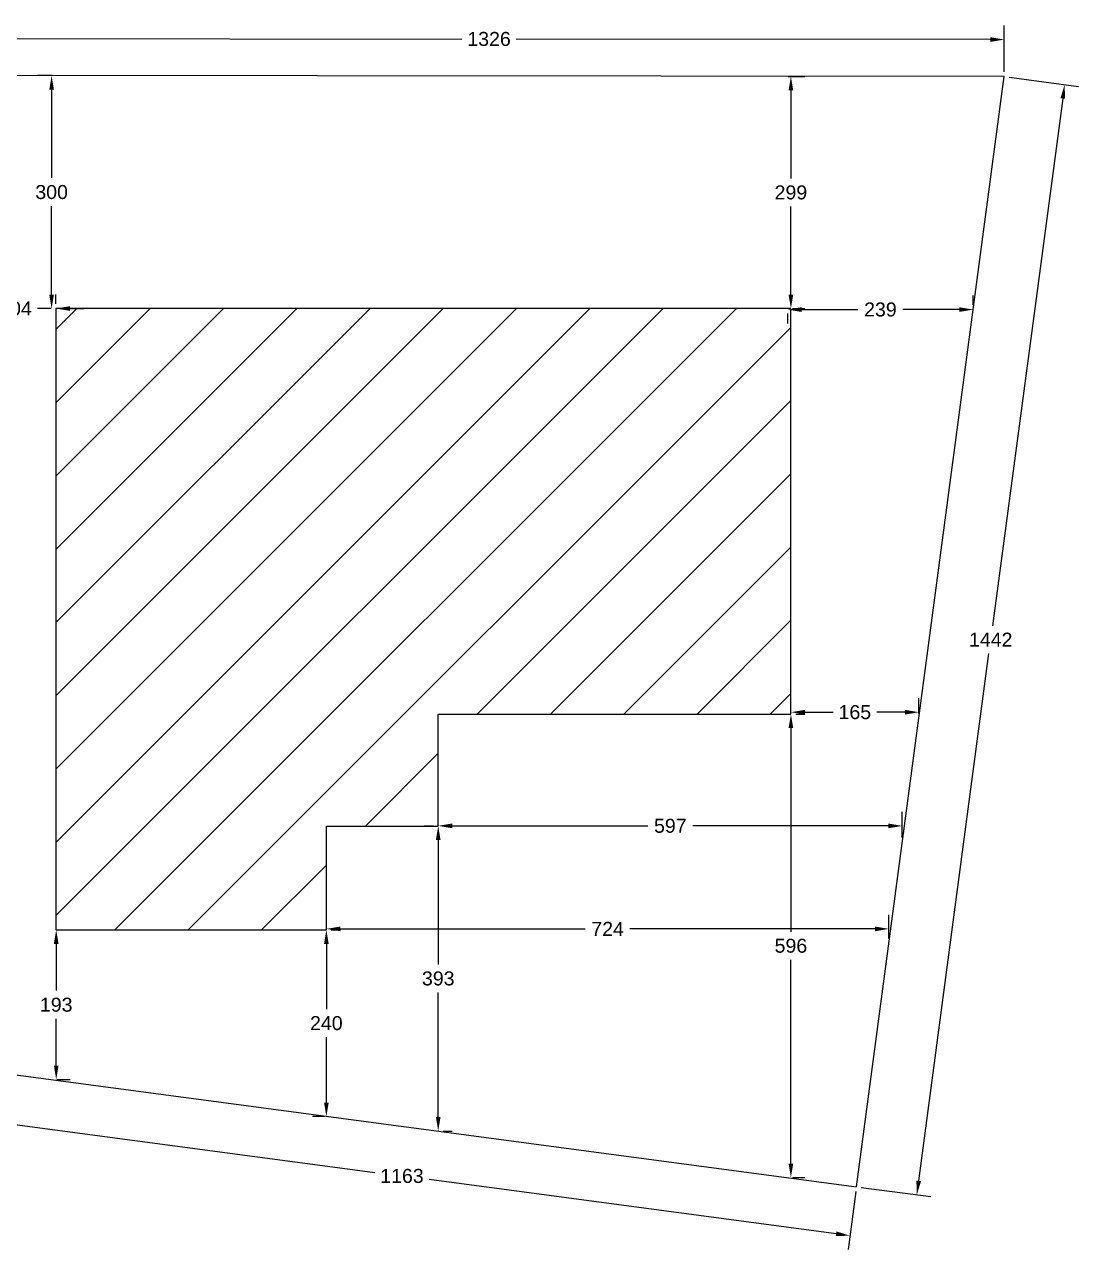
# Model space of a CAD drawing. Header units: inches. Extents: x -2903 to 3367, y -161 to 1064.
# Drawn here: x -690.22 to -676.65, y 590.06 to 605.83 of the extents above; entities that cross this region are included whole.
import ezdxf

# ---------------------------------------------------------------- set-up
doc = ezdxf.new("R2010")
doc.units = ezdxf.units.IN
doc.header["$MEASUREMENT"] = 0
doc.styles.get("Standard").update_dxf_attribs({"font": 'arial.ttf'})
doc.dimstyles.get("Standard").update_dxf_attribs({"dimtxt": 0.18, "dimasz": 0.18, "dimexe": 0.18, "dimexo": 0.0625, "dimgap": 0.09, "dimtad": 0, "dimtih": 1, "dimtoh": 1, "dimdec": 0, "dimlfac": 100, "dimzin": 0, "dimdsep": 46, "dimtxsty": 'Standard', "dimcen": 0.09, "dimadec": 0, "dimazin": 0, "dimtfac": 1, "dimtdec": 0, "dimtofl": 0, "dimtmove": 0, "dimatfit": 3, "dimfxl": 1, "dimtolj": 1, "dimtzin": 0, "dimarcsym": 0})

# ---------------------------------------------------------------- blocks, each defined once
blk = doc.blocks.new('*D401')
at = {"color": 0, "lineweight": -2, "transparency": 16777216}
for p, q in [((-680.352, 597.019), (-680.352, 597.161)), ((-678.705, 596.966), (-678.705, 597.161)), ((-680.172, 596.981), (-679.81, 596.981)), ((-678.885, 596.981), (-679.248, 596.981))]:
    blk.add_line(p, q, dxfattribs=at)
at = {"color": 0, "transparency": 16777216}
for points in [[(-680.172, 597.011), (-680.172, 596.951), (-680.352, 596.981)], [(-678.885, 597.011), (-678.885, 596.951), (-678.705, 596.981)]]:
    blk.add_solid(points, dxfattribs=at)
at = {"layer": 'Defpoints', "color": 0, "transparency": 16777216}
for p in [(-680.352, 596.956), (-678.705, 596.981), (-678.705, 596.904)]:
    blk.add_point(p, dxfattribs=at)
at = {"color": 0, "transparency": 16777216, "insert": (-679.529, 596.981), "char_height": 0.18, "attachment_point": 5}
blk.add_mtext('\\A1;165', dxfattribs=at)
blk = doc.blocks.new('*D397')
at = {"color": 0, "lineweight": -2, "transparency": 16777216}
for p, q in [((-678.005, 602.226), (-678.005, 602.344)), ((-680.395, 602.114), (-680.395, 601.984)), ((-680.215, 602.164), (-679.491, 602.164)), ((-678.185, 602.164), (-678.91, 602.164))]:
    blk.add_line(p, q, dxfattribs=at)
at = {"color": 0, "transparency": 16777216}
for points in [[(-680.215, 602.194), (-680.215, 602.134), (-680.395, 602.164)], [(-678.185, 602.194), (-678.185, 602.134), (-678.005, 602.164)]]:
    blk.add_solid(points, dxfattribs=at)
at = {"layer": 'Defpoints', "color": 0, "transparency": 16777216}
for p in [(-680.395, 602.176), (-678.005, 602.164), (-678.005, 602.164)]:
    blk.add_point(p, dxfattribs=at)
at = {"color": 0, "transparency": 16777216, "insert": (-679.2, 602.164), "char_height": 0.18, "attachment_point": 5}
blk.add_mtext('\\A1;239', dxfattribs=at)
blk = doc.blocks.new('*D402')
at = {"color": 0, "lineweight": -2, "transparency": 16777216}
for p, q in [((-686.268, 594.179), (-686.151, 594.179)), ((-686.331, 593.999), (-686.331, 593.16)), ((-686.331, 591.957), (-686.331, 592.796)), ((-686.357, 591.777), (-686.511, 591.777))]:
    blk.add_line(p, q, dxfattribs=at)
at = {"color": 0, "transparency": 16777216}
for points in [[(-686.361, 593.999), (-686.301, 593.999), (-686.331, 594.179)], [(-686.361, 591.957), (-686.301, 591.957), (-686.331, 591.777)]]:
    blk.add_solid(points, dxfattribs=at)
at = {"layer": 'Defpoints', "color": 0, "transparency": 16777216}
for p in [(-686.331, 594.179), (-686.331, 591.777), (-686.295, 591.777)]:
    blk.add_point(p, dxfattribs=at)
at = {"color": 0, "transparency": 16777216, "insert": (-686.331, 592.978), "char_height": 0.18, "attachment_point": 5}
blk.add_mtext('\\A1;240', dxfattribs=at)
blk = doc.blocks.new('*D403')
at = {"color": 0, "lineweight": -2, "transparency": 16777216}
for p, q in [((-684.891, 595.579), (-684.891, 595.698)), ((-678.918, 595.369), (-678.918, 595.698)), ((-684.711, 595.518), (-682.193, 595.518)), ((-679.098, 595.518), (-681.615, 595.518))]:
    blk.add_line(p, q, dxfattribs=at)
at = {"color": 0, "transparency": 16777216}
for points in [[(-684.711, 595.548), (-684.711, 595.488), (-684.891, 595.518)], [(-679.098, 595.548), (-679.098, 595.488), (-678.918, 595.518)]]:
    blk.add_solid(points, dxfattribs=at)
at = {"layer": 'Defpoints', "color": 0, "transparency": 16777216}
for p in [(-684.891, 595.516), (-678.918, 595.518), (-678.918, 595.307)]:
    blk.add_point(p, dxfattribs=at)
at = {"color": 0, "transparency": 16777216, "insert": (-681.904, 595.518), "char_height": 0.18, "attachment_point": 5}
blk.add_mtext('\\A1;597', dxfattribs=at)
blk = doc.blocks.new('*D404')
at = {"color": 0, "lineweight": -2, "transparency": 16777216}
for p, q in [((-684.953, 595.516), (-685.071, 595.516)), ((-684.891, 595.336), (-684.891, 593.735)), ((-684.891, 591.77), (-684.891, 593.371)), ((-684.829, 591.59), (-684.711, 591.59))]:
    blk.add_line(p, q, dxfattribs=at)
at = {"color": 0, "transparency": 16777216}
for points in [[(-684.921, 595.336), (-684.861, 595.336), (-684.891, 595.516)], [(-684.921, 591.77), (-684.861, 591.77), (-684.891, 591.59)]]:
    blk.add_solid(points, dxfattribs=at)
at = {"layer": 'Defpoints', "color": 0, "transparency": 16777216}
for p in [(-684.891, 595.516), (-684.891, 591.59), (-684.891, 591.59)]:
    blk.add_point(p, dxfattribs=at)
at = {"color": 0, "transparency": 16777216, "insert": (-684.891, 593.553), "char_height": 0.18, "attachment_point": 5}
blk.add_mtext('\\A1;393', dxfattribs=at)
blk = doc.blocks.new('*D398')
at = {"color": 0, "lineweight": -2, "transparency": 16777216}
for p, q in [((-690.854, 602.24), (-690.854, 602.357)), ((-689.811, 602.239), (-689.811, 602.357)), ((-691.034, 602.177), (-691.214, 602.177)), ((-689.631, 602.177), (-689.451, 602.177))]:
    blk.add_line(p, q, dxfattribs=at)
at = {"color": 0, "transparency": 16777216}
for points in [[(-691.034, 602.207), (-691.034, 602.147), (-690.854, 602.177)], [(-689.631, 602.207), (-689.631, 602.147), (-689.811, 602.177)]]:
    blk.add_solid(points, dxfattribs=at)
at = {"layer": 'Defpoints', "color": 0, "transparency": 16777216}
for p in [(-690.854, 602.177), (-690.854, 602.177), (-689.811, 602.176)]:
    blk.add_point(p, dxfattribs=at)
at = {"color": 0, "transparency": 16777216, "insert": (-690.332, 602.177), "char_height": 0.18, "attachment_point": 5}
blk.add_mtext('\\A1;104', dxfattribs=at)
blk = doc.blocks.new('*D399')
at = {"color": 0, "lineweight": -2, "transparency": 16777216}
for p, q in [((-689.861, 605.176), (-690.047, 605.176)), ((-689.867, 604.996), (-689.867, 603.858)), ((-689.867, 602.356), (-689.867, 603.494)), ((-689.873, 602.176), (-690.047, 602.176))]:
    blk.add_line(p, q, dxfattribs=at)
at = {"color": 0, "transparency": 16777216}
for points in [[(-689.897, 604.996), (-689.837, 604.996), (-689.867, 605.176)], [(-689.897, 602.356), (-689.837, 602.356), (-689.867, 602.176)]]:
    blk.add_solid(points, dxfattribs=at)
at = {"layer": 'Defpoints', "color": 0, "transparency": 16777216}
for p in [(-689.867, 605.176), (-689.799, 605.176), (-689.811, 602.176)]:
    blk.add_point(p, dxfattribs=at)
at = {"color": 0, "transparency": 16777216, "insert": (-689.867, 603.676), "char_height": 0.18, "attachment_point": 5}
blk.add_mtext('\\A1;300', dxfattribs=at)
blk = doc.blocks.new('*D400')
at = {"color": 0, "lineweight": -2, "transparency": 16777216}
for p, q in [((-680.388, 605.166), (-680.172, 605.166)), ((-680.352, 604.986), (-680.352, 603.853)), ((-680.352, 602.356), (-680.352, 603.489)), ((-680.333, 602.176), (-680.172, 602.176))]:
    blk.add_line(p, q, dxfattribs=at)
at = {"color": 0, "transparency": 16777216}
for points in [[(-680.382, 604.986), (-680.322, 604.986), (-680.352, 605.166)], [(-680.382, 602.356), (-680.322, 602.356), (-680.352, 602.176)]]:
    blk.add_solid(points, dxfattribs=at)
at = {"layer": 'Defpoints', "color": 0, "transparency": 16777216}
for p in [(-680.451, 605.166), (-680.352, 605.166), (-680.395, 602.176)]:
    blk.add_point(p, dxfattribs=at)
at = {"color": 0, "transparency": 16777216, "insert": (-680.352, 603.671), "char_height": 0.18, "attachment_point": 5}
blk.add_mtext('\\A1;299', dxfattribs=at)
blk = doc.blocks.new('*D405')
at = {"color": 0, "lineweight": -2, "transparency": 16777216}
for p, q in [((-680.29, 596.956), (-680.172, 596.956)), ((-680.352, 596.776), (-680.352, 594.156)), ((-680.352, 591.171), (-680.352, 593.792)), ((-680.333, 590.991), (-680.172, 590.991))]:
    blk.add_line(p, q, dxfattribs=at)
at = {"color": 0, "transparency": 16777216}
for points in [[(-680.382, 596.776), (-680.322, 596.776), (-680.352, 596.956)], [(-680.382, 591.171), (-680.322, 591.171), (-680.352, 590.991)]]:
    blk.add_solid(points, dxfattribs=at)
at = {"layer": 'Defpoints', "color": 0, "transparency": 16777216}
for p in [(-680.352, 596.956), (-680.396, 590.991), (-680.352, 590.991)]:
    blk.add_point(p, dxfattribs=at)
at = {"color": 0, "transparency": 16777216, "insert": (-680.352, 593.974), "char_height": 0.18, "attachment_point": 5}
blk.add_mtext('\\A1;596', dxfattribs=at)
blk = doc.blocks.new('*D406')
at = {"color": 0, "lineweight": -2, "transparency": 16777216}
for p, q in [((-689.748, 594.179), (-689.628, 594.179)), ((-689.808, 593.999), (-689.808, 593.397)), ((-689.808, 592.432), (-689.808, 593.033)), ((-689.801, 592.252), (-689.628, 592.252))]:
    blk.add_line(p, q, dxfattribs=at)
at = {"color": 0, "transparency": 16777216}
for points in [[(-689.838, 593.999), (-689.778, 593.999), (-689.808, 594.179)], [(-689.838, 592.432), (-689.778, 592.432), (-689.808, 592.252)]]:
    blk.add_solid(points, dxfattribs=at)
at = {"layer": 'Defpoints', "color": 0, "transparency": 16777216}
for p in [(-689.811, 594.179), (-689.863, 592.252), (-689.808, 592.252)]:
    blk.add_point(p, dxfattribs=at)
at = {"color": 0, "transparency": 16777216, "insert": (-689.808, 593.215), "char_height": 0.18, "attachment_point": 5}
blk.add_mtext('\\A1;193', dxfattribs=at)
blk = doc.blocks.new('*D407')
at = {"color": 0, "lineweight": -2, "transparency": 16777216}
for p, q in [((-686.331, 594.241), (-686.331, 594.372)), ((-679.091, 594.067), (-679.091, 594.372)), ((-686.151, 594.192), (-682.999, 594.192)), ((-679.271, 594.192), (-682.423, 594.192))]:
    blk.add_line(p, q, dxfattribs=at)
at = {"color": 0, "transparency": 16777216}
for points in [[(-686.151, 594.222), (-686.151, 594.162), (-686.331, 594.192)], [(-679.271, 594.222), (-679.271, 594.162), (-679.091, 594.192)]]:
    blk.add_solid(points, dxfattribs=at)
at = {"layer": 'Defpoints', "color": 0, "transparency": 16777216}
for p in [(-686.331, 594.179), (-679.091, 594.192), (-679.091, 594.004)]:
    blk.add_point(p, dxfattribs=at)
at = {"color": 0, "transparency": 16777216, "insert": (-682.711, 594.192), "char_height": 0.18, "attachment_point": 5}
blk.add_mtext('\\A1;724', dxfattribs=at)
blk = doc.blocks.new('*D410')
at = {"color": 0, "lineweight": -2, "transparency": 16777216}
for p, q in [((-691.048, 592.346), (-691.148, 591.6)), ((-690.945, 591.754), (-685.708, 591.057)), ((-679.77, 590.267), (-685.008, 590.964)), ((-679.516, 590.811), (-679.616, 590.065))]:
    blk.add_line(p, q, dxfattribs=at)
at = {"color": 0, "transparency": 16777216}
for points in [[(-690.941, 591.784), (-690.949, 591.725), (-691.124, 591.778)], [(-679.766, 590.297), (-679.774, 590.237), (-679.592, 590.243)]]:
    blk.add_solid(points, dxfattribs=at)
at = {"layer": 'Defpoints', "color": 0, "transparency": 16777216}
for p in [(-691.04, 592.408), (-679.508, 590.873), (-679.592, 590.243)]:
    blk.add_point(p, dxfattribs=at)
at = {"color": 0, "transparency": 16777216, "insert": (-685.358, 591.011), "char_height": 0.18, "attachment_point": 5}
blk.add_mtext('\\A1;1163', dxfattribs=at)
blk = doc.blocks.new('*D411')
at = {"color": 0, "lineweight": -2, "transparency": 16777216}
for p, q in [((-677.544, 605.155), (-676.65, 605.036)), ((-676.853, 604.882), (-677.756, 598.095)), ((-678.707, 590.948), (-677.804, 597.735)), ((-679.446, 590.865), (-678.553, 590.746))]:
    blk.add_line(p, q, dxfattribs=at)
at = {"color": 0, "transparency": 16777216}
for points in [[(-676.882, 604.886), (-676.823, 604.878), (-676.829, 605.06)], [(-678.737, 590.952), (-678.677, 590.944), (-678.731, 590.77)]]:
    blk.add_solid(points, dxfattribs=at)
at = {"layer": 'Defpoints', "color": 0, "transparency": 16777216}
for p in [(-677.606, 605.164), (-679.508, 590.873), (-678.731, 590.77)]:
    blk.add_point(p, dxfattribs=at)
at = {"color": 0, "transparency": 16777216, "insert": (-677.78, 597.915), "char_height": 0.18, "attachment_point": 5}
blk.add_mtext('\\A1;1442', dxfattribs=at)
blk = doc.blocks.new('*D412')
at = {"color": 0, "lineweight": -2, "transparency": 16777216}
for p, q in [((-690.87, 605.24), (-690.869, 605.834)), ((-677.606, 605.226), (-677.605, 605.82)), ((-690.689, 605.654), (-684.588, 605.647)), ((-677.785, 605.64), (-683.887, 605.647))]:
    blk.add_line(p, q, dxfattribs=at)
at = {"color": 0, "transparency": 16777216}
for points in [[(-690.689, 605.684), (-690.689, 605.624), (-690.869, 605.654)], [(-677.785, 605.67), (-677.785, 605.61), (-677.605, 605.64)]]:
    blk.add_solid(points, dxfattribs=at)
at = {"layer": 'Defpoints', "color": 0, "transparency": 16777216}
for p in [(-690.869, 605.654), (-690.87, 605.177), (-677.606, 605.164)]:
    blk.add_point(p, dxfattribs=at)
at = {"color": 0, "transparency": 16777216, "insert": (-684.237, 605.647), "char_height": 0.18, "attachment_point": 5}
blk.add_mtext('\\A1;1326', dxfattribs=at)

msp = doc.modelspace()

# ---------------------------------------------------------------- linework, layer by layer
at = {"linetype": 'Continuous'}
for p, q in [((-689.811, 601.906), (-689.541, 602.176)), ((-689.811, 600.963), (-688.598, 602.176)), ((-689.811, 600.02), (-687.655, 602.176)), ((-689.811, 599.077), (-686.712, 602.176)), ((-689.811, 598.134), (-685.769, 602.176)), ((-689.811, 597.191), (-684.826, 602.176)), ((-689.811, 596.249), (-683.883, 602.176)), ((-689.811, 595.306), (-682.94, 602.176)), ((-689.811, 594.363), (-681.997, 602.176)), ((-689.052, 594.179), (-681.054, 602.176)), ((-688.109, 594.179), (-680.352, 601.935)), ((-684.389, 596.956), (-680.352, 600.992)), ((-683.446, 596.956), (-680.352, 600.049)), ((-682.503, 596.956), (-680.352, 599.106)), ((-681.56, 596.956), (-680.352, 598.164)), ((-680.617, 596.956), (-680.352, 597.221)), ((-685.829, 595.516), (-684.891, 596.454)), ((-687.166, 594.179), (-686.331, 595.014))]:
    msp.add_line(p, q, dxfattribs=at)
for points in [[(-690.87, 605.177), (-690.806, 593.277), (-691.04, 592.408), (-679.508, 590.873), (-677.606, 605.164), (-690.87, 605.177)], [(-689.811, 602.176), (-689.811, 594.179), (-686.331, 594.179), (-686.331, 595.516), (-684.891, 595.516), (-684.891, 596.956), (-680.352, 596.956), (-680.352, 602.176), (-689.811, 602.176)]]:
    msp.add_lwpolyline(points)
at = {"color": 40, "true_color": 0xf8d731}
msp.add_lwpolyline([(-680.352, 598.096), (-680.352, 602.176), (-689.811, 602.176), (-689.811, 594.179), (-686.331, 594.179)], dxfattribs=at)

# ---------------------------------------------------------------- dimensions: what is measured, and where the dimension line sits
for p1, p2, distance, picture, middle in [((-677.606, 605.164), (-690.87, 605.177), -0.477, '*D412', (-684.237, 605.647)), ((-677.606, 605.164), (-679.508, 590.873), 0.784, '*D411', (-677.78, 597.915)), ((-691.04, 592.408), (-679.508, 590.873), -0.636, '*D410', (-685.358, 591.011))]:
    dim = msp.add_aligned_dim(p1=p1, p2=p2, distance=distance, dimstyle='Standard')
    dim.commit()
    dim.dimension.update_dxf_attribs({"geometry": picture, "text_midpoint": middle})
for base, p1, p2, picture, middle in [((-689.867, 605.176), (-689.811, 602.176), (-689.799, 605.176), '*D399', (-689.867, 603.676)), ((-680.352, 605.166), (-680.395, 602.176), (-680.451, 605.166), '*D400', (-680.352, 603.671)), ((-680.3524, 590.9915), (-680.3524, 596.9561), (-680.3958, 590.9915), '*D405', (-680.3524, 593.9738)), ((-684.891, 591.59), (-684.891, 595.516), (-684.891, 591.59), '*D404', (-684.891, 593.553)), ((-689.808, 592.252), (-689.811, 594.179), (-689.863, 592.252), '*D406', (-689.808, 593.215)), ((-686.331, 591.777), (-686.331, 594.179), (-686.295, 591.777), '*D402', (-686.331, 592.978))]:
    dim = msp.add_linear_dim(base=base, p1=p1, p2=p2, angle=90, dimstyle='Standard')
    dim.commit()
    dim.dimension.update_dxf_attribs({"geometry": picture, "text_midpoint": middle})
for base, p1, p2, picture, middle in [((-690.854, 602.177), (-689.811, 602.176), (-690.854, 602.177), '*D398', (-690.332, 602.177)), ((-678.005, 602.164), (-680.395, 602.176), (-678.005, 602.164), '*D397', (-679.2, 602.164)), ((-678.705, 596.981), (-680.352, 596.956), (-678.705, 596.904), '*D401', (-679.529, 596.981)), ((-678.918, 595.518), (-684.891, 595.516), (-678.918, 595.307), '*D403', (-681.904, 595.518)), ((-679.091, 594.192), (-686.331, 594.179), (-679.091, 594.004), '*D407', (-682.711, 594.192))]:
    dim = msp.add_linear_dim(base=base, p1=p1, p2=p2, dimstyle='Standard')
    dim.commit()
    dim.dimension.update_dxf_attribs({"geometry": picture, "text_midpoint": middle})

doc.saveas('drawing.dxf')
